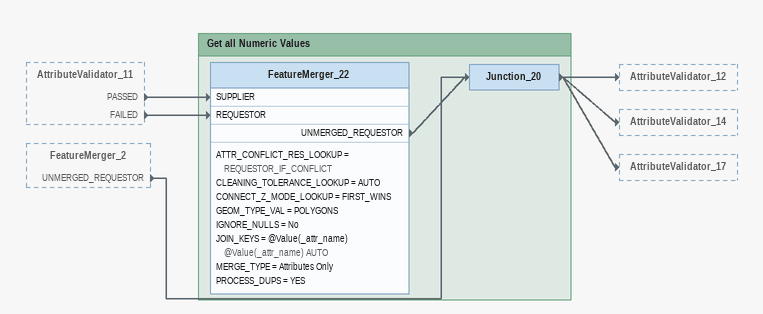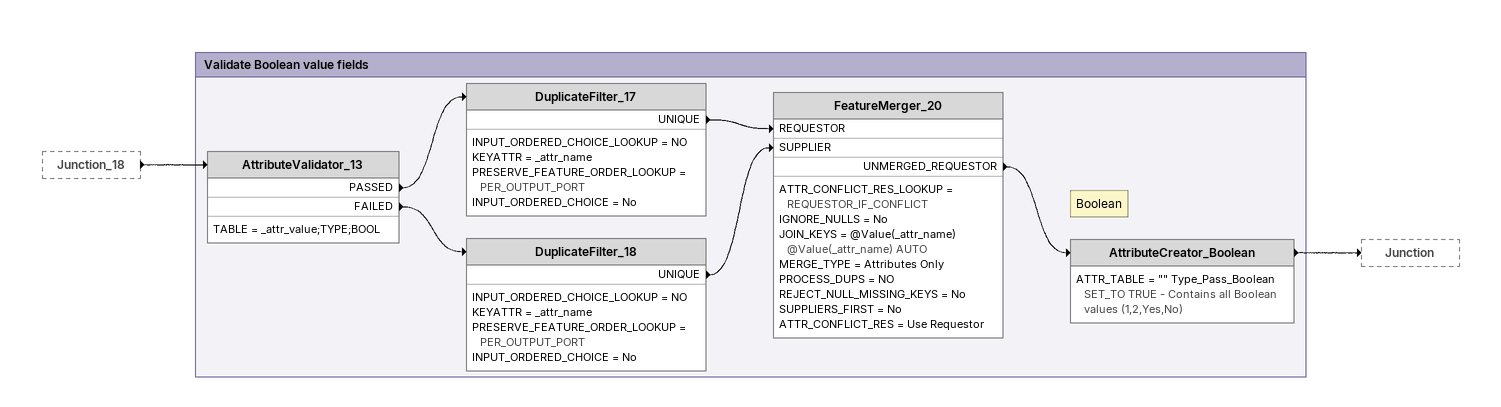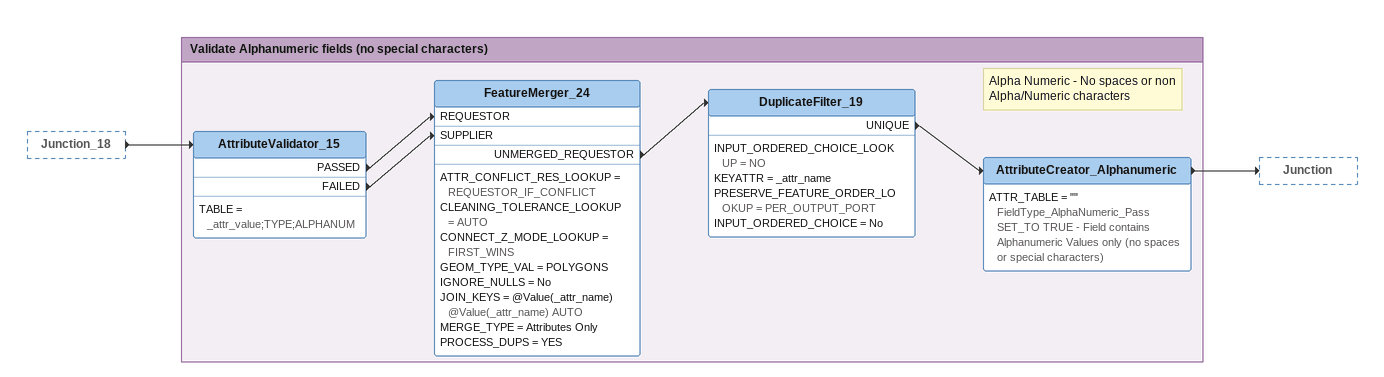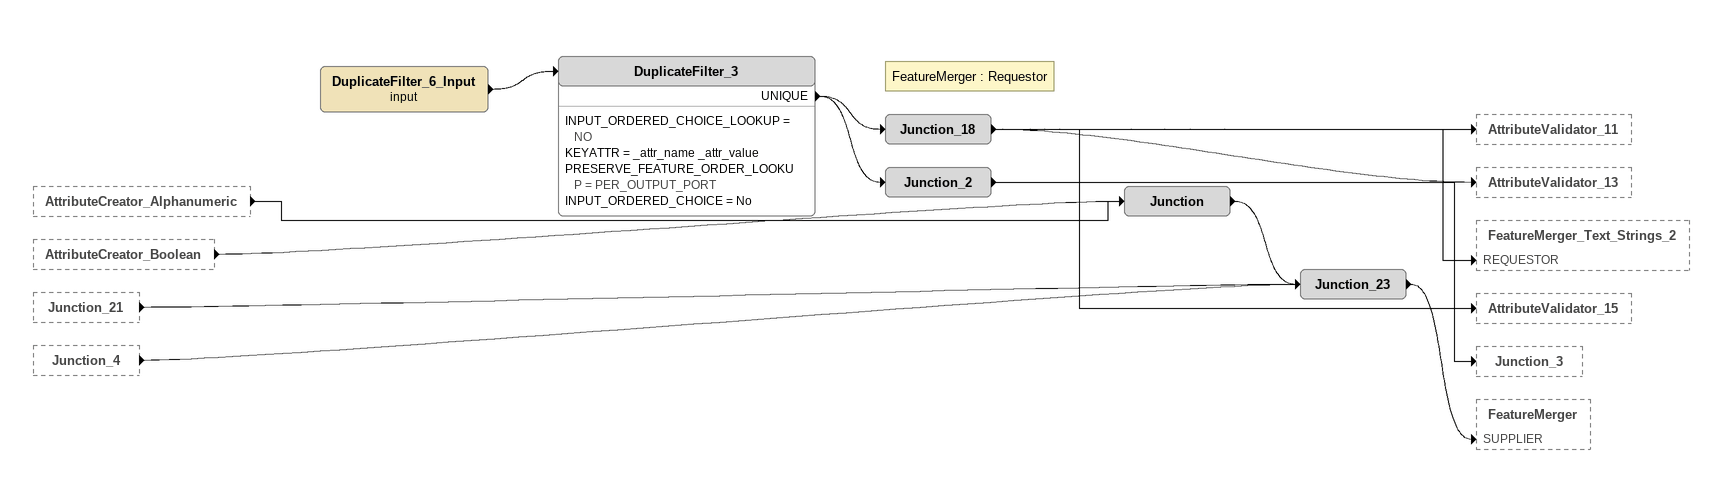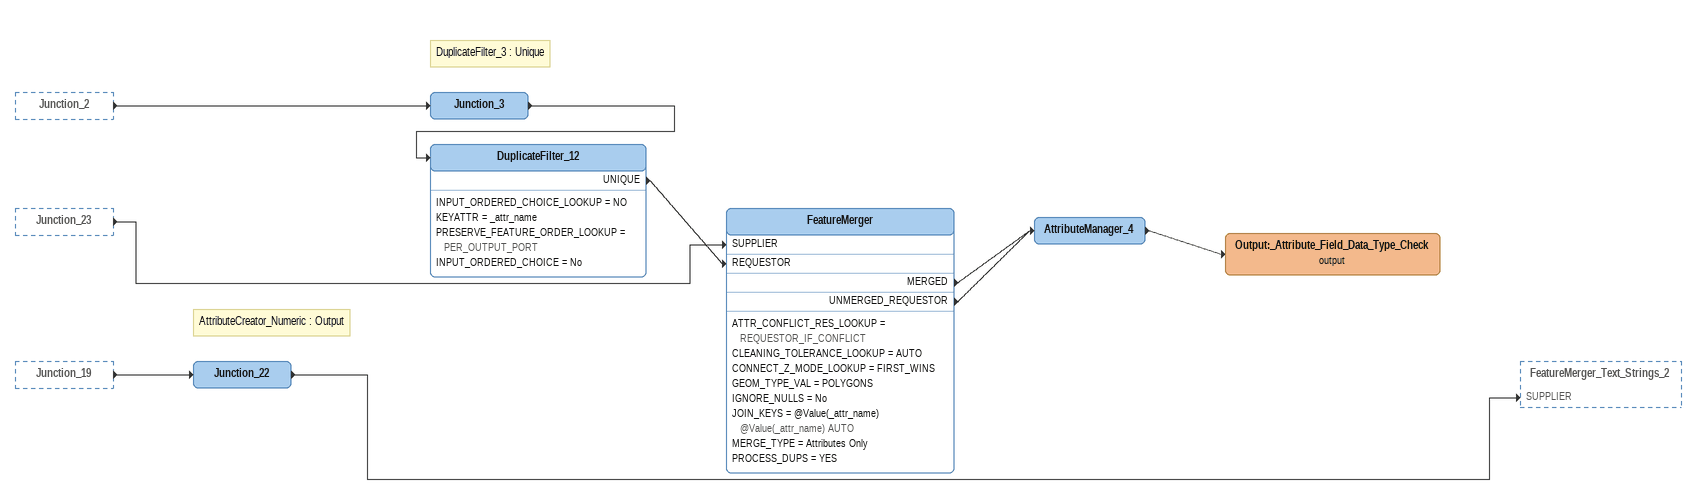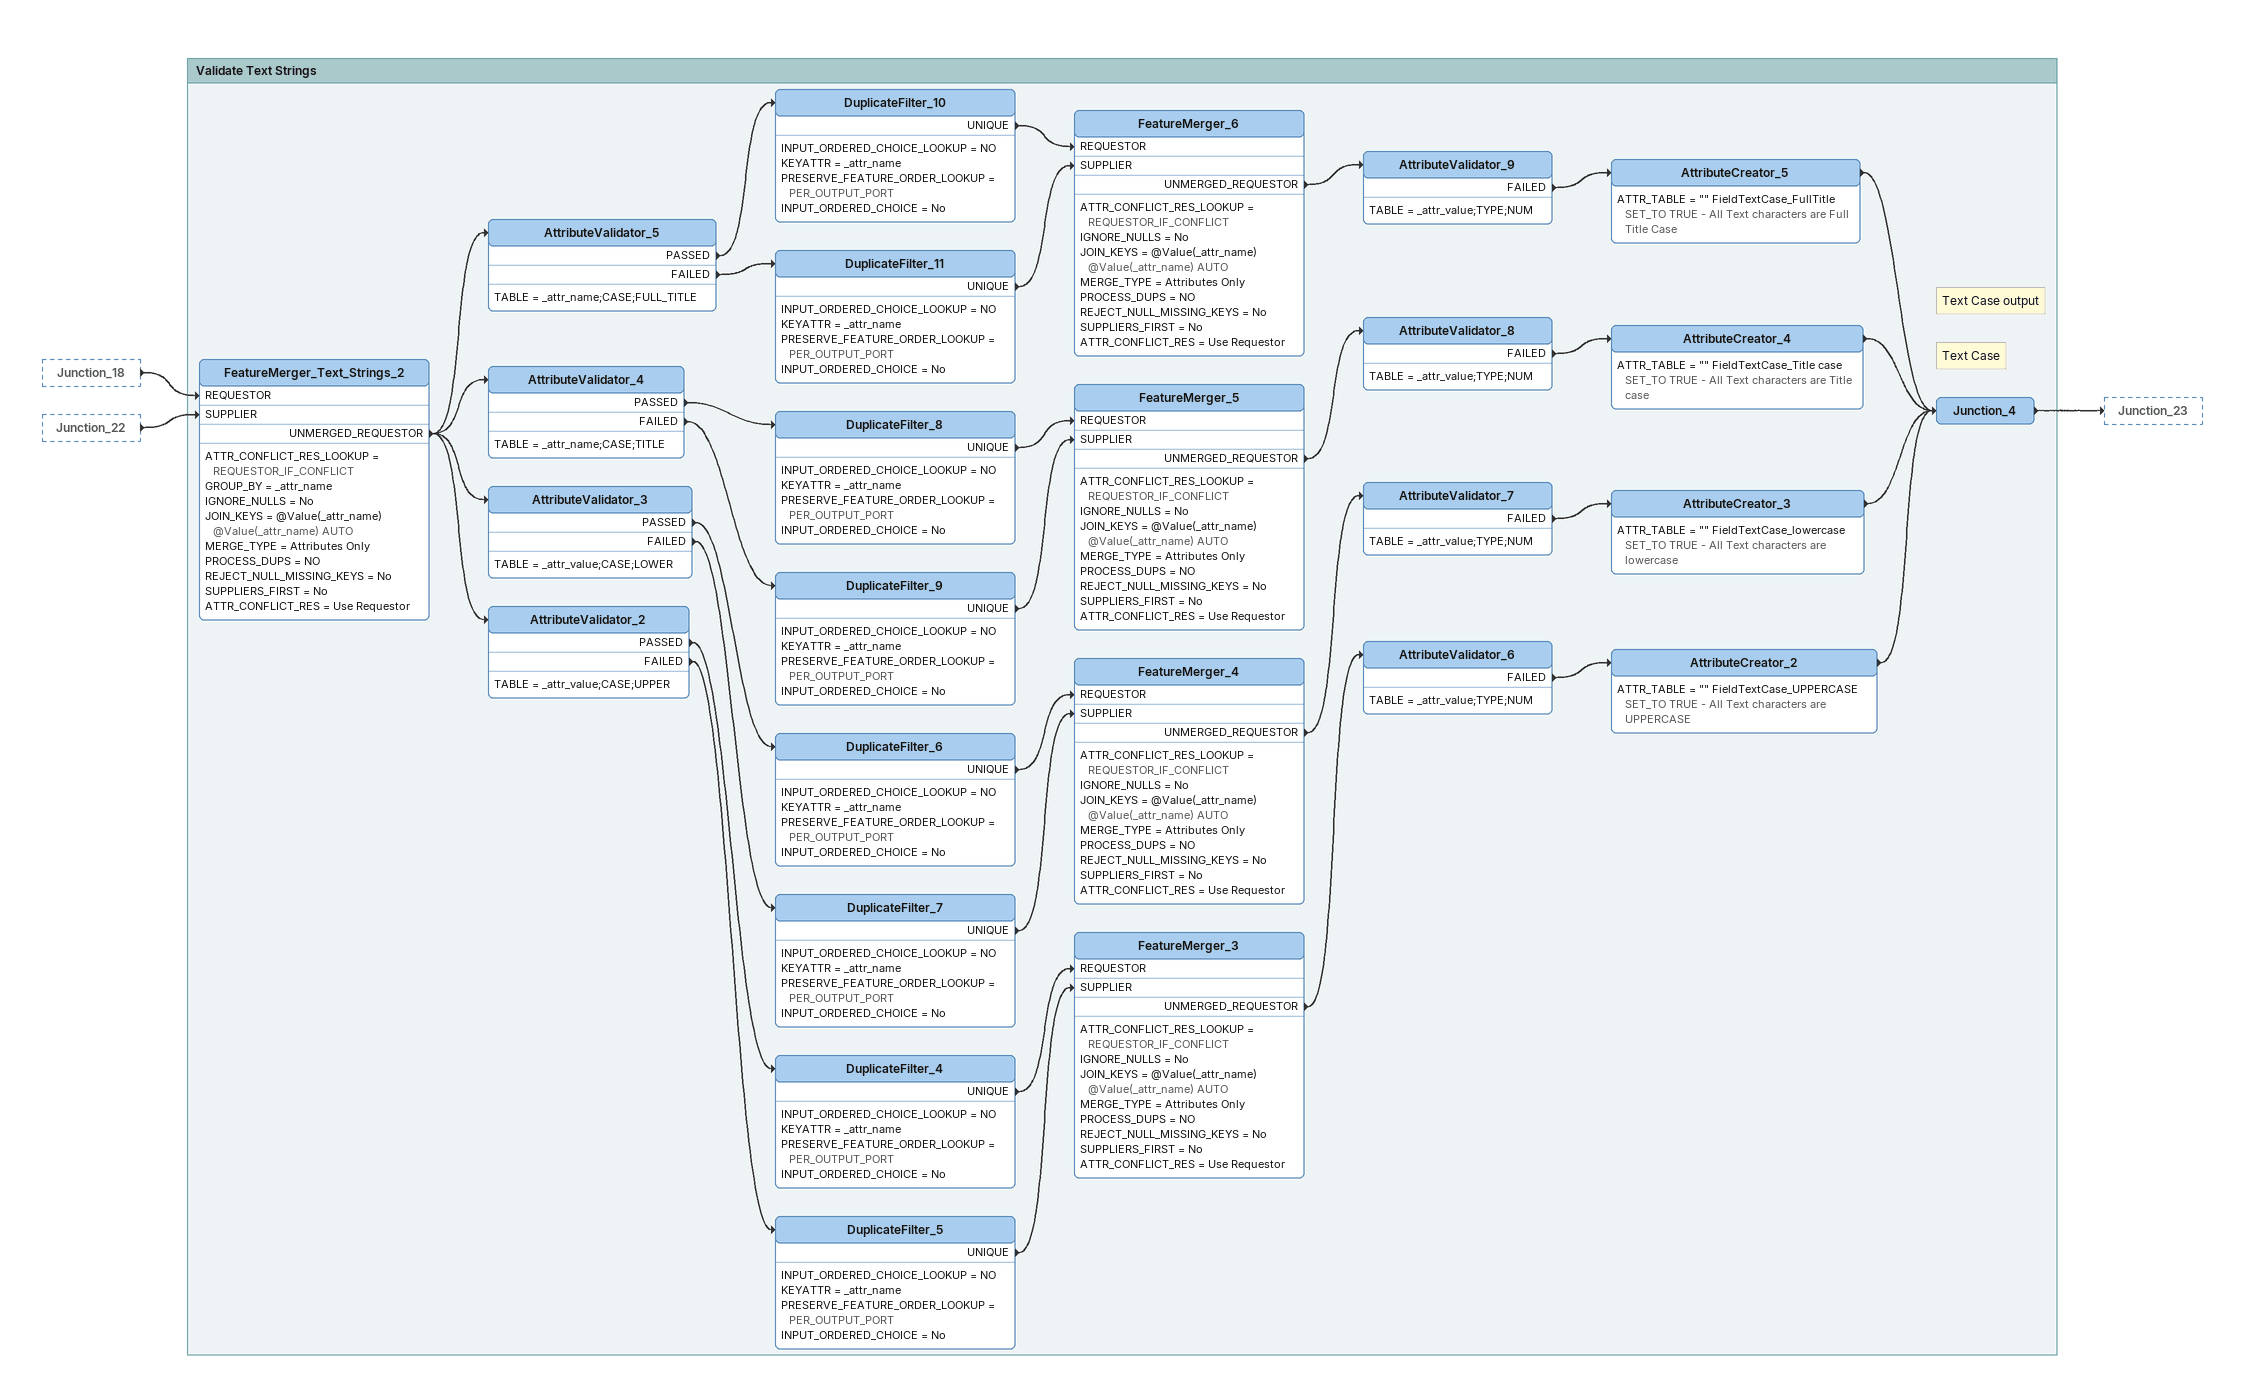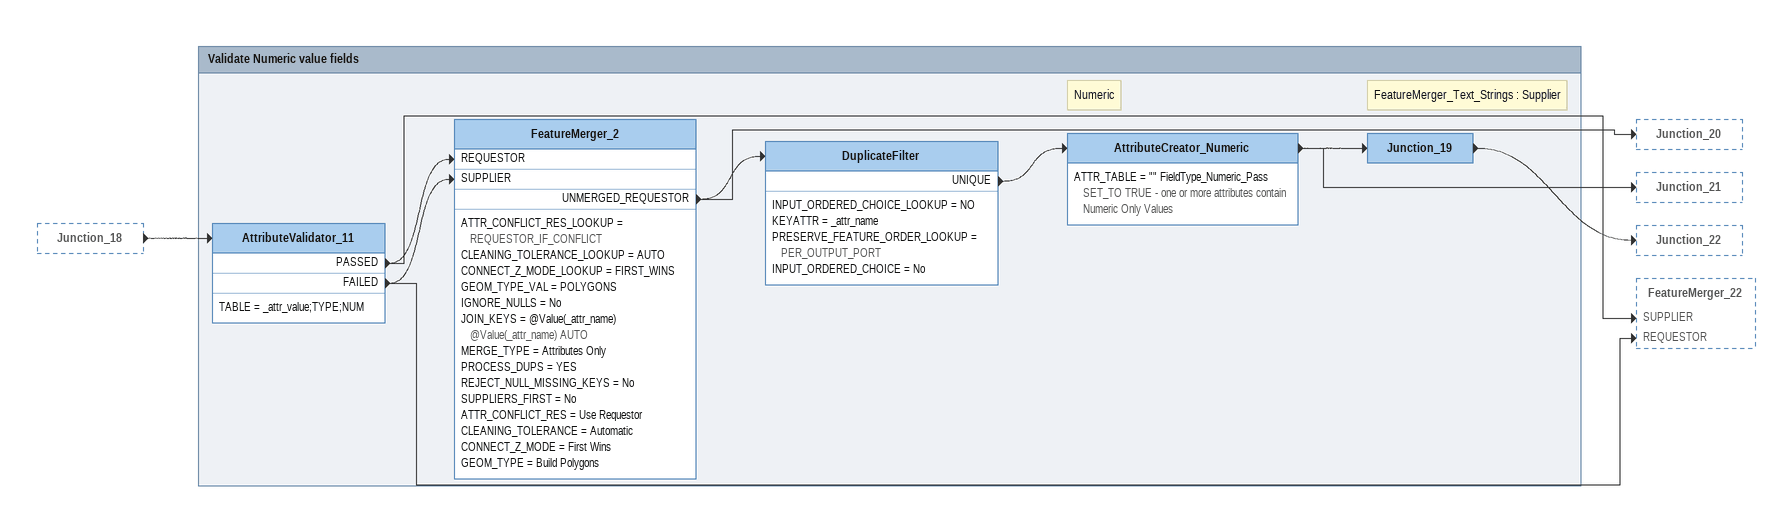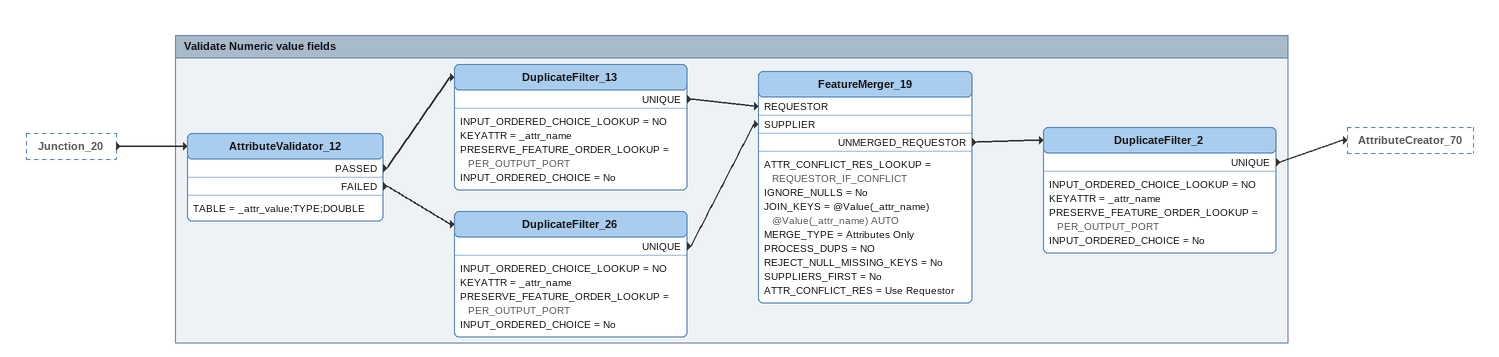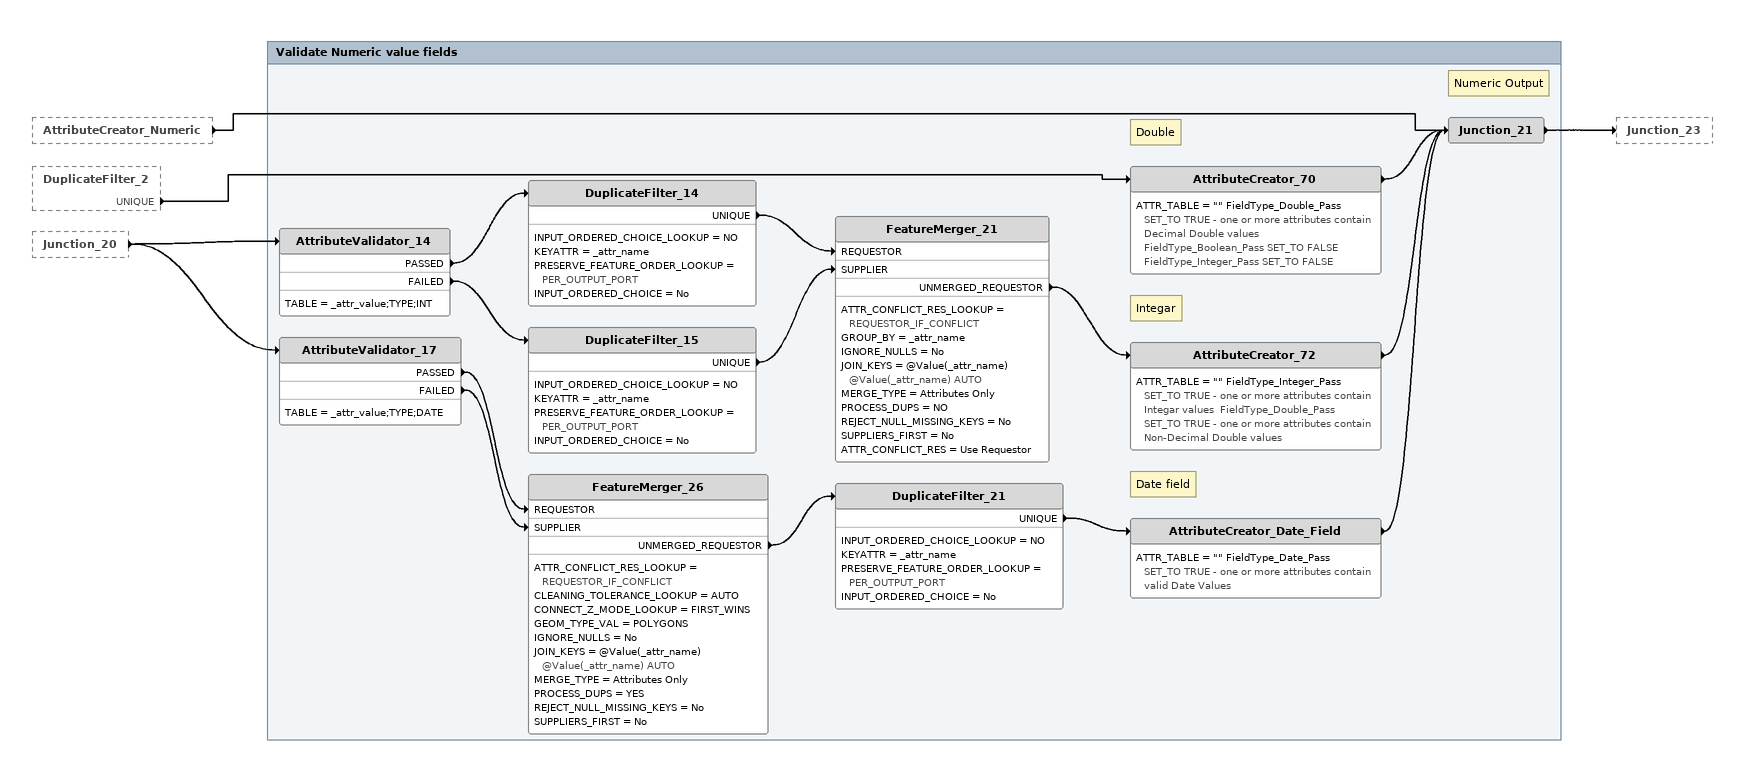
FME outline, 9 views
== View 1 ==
AttributeValidator_11 [outside]
    PASSED -> FeatureMerger_22 [SUPPLIER]
    FAILED -> FeatureMerger_22 [REQUESTOR]
FeatureMerger_2 [outside]
    UNMERGED_REQUESTOR -> Junction_20

Bookmark: Get all Numeric Values
FeatureMerger_22
    ATTR_CONFLICT_RES_LOOKUP = REQUESTOR_IF_CONFLICT
    CLEANING_TOLERANCE_LOOKUP = AUTO
    CONNECT_Z_MODE_LOOKUP = FIRST_WINS
    GEOM_TYPE_VAL = POLYGONS
    IGNORE_NULLS = No
    JOIN_KEYS = @Value(_attr_name) @Value(_attr_name) AUTO
    MERGE_TYPE = Attributes Only
    PROCESS_DUPS = YES
    UNMERGED_REQUESTOR -> Junction_20
Junction_20
    -> AttributeValidator_12
    -> AttributeValidator_14
    -> AttributeValidator_17

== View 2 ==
Junction_18 [outside]
    -> AttributeValidator_13

Bookmark: Validate Boolean value fields
AttributeValidator_13
    TABLE = _attr_value;TYPE;BOOL
    PASSED -> DuplicateFilter_17
    FAILED -> DuplicateFilter_18
DuplicateFilter_17
    INPUT_ORDERED_CHOICE_LOOKUP = NO
    KEYATTR = _attr_name
    PRESERVE_FEATURE_ORDER_LOOKUP = PER_OUTPUT_PORT
    INPUT_ORDERED_CHOICE = No
    UNIQUE -> FeatureMerger_20 [REQUESTOR]
DuplicateFilter_18
    INPUT_ORDERED_CHOICE_LOOKUP = NO
    KEYATTR = _attr_name
    PRESERVE_FEATURE_ORDER_LOOKUP = PER_OUTPUT_PORT
    INPUT_ORDERED_CHOICE = No
    UNIQUE -> FeatureMerger_20 [SUPPLIER]
FeatureMerger_20
    ATTR_CONFLICT_RES_LOOKUP = REQUESTOR_IF_CONFLICT
    IGNORE_NULLS = No
    JOIN_KEYS = @Value(_attr_name) @Value(_attr_name) AUTO
    MERGE_TYPE = Attributes Only
    PROCESS_DUPS = NO
    REJECT_NULL_MISSING_KEYS = No
    SUPPLIERS_FIRST = No
    ATTR_CONFLICT_RES = Use Requestor
    UNMERGED_REQUESTOR -> AttributeCreator_Boolean
Note: Boolean
AttributeCreator_Boolean
    ATTR_TABLE = "" Type_Pass_Boolean SET_TO TRUE - Contains all Boolean values (1,2,Yes,No)
    -> Junction

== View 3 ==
Junction_18 [outside]
    -> AttributeValidator_15

Bookmark: Validate Alphanumeric fields (no special characters)
AttributeValidator_15
    TABLE = _attr_value;TYPE;ALPHANUM
    PASSED -> FeatureMerger_24 [REQUESTOR]
    FAILED -> FeatureMerger_24 [SUPPLIER]
FeatureMerger_24
    ATTR_CONFLICT_RES_LOOKUP = REQUESTOR_IF_CONFLICT
    CLEANING_TOLERANCE_LOOKUP = AUTO
    CONNECT_Z_MODE_LOOKUP = FIRST_WINS
    GEOM_TYPE_VAL = POLYGONS
    IGNORE_NULLS = No
    JOIN_KEYS = @Value(_attr_name) @Value(_attr_name) AUTO
    MERGE_TYPE = Attributes Only
    PROCESS_DUPS = YES
    UNMERGED_REQUESTOR -> DuplicateFilter_19
DuplicateFilter_19
    INPUT_ORDERED_CHOICE_LOOKUP = NO
    KEYATTR = _attr_name
    PRESERVE_FEATURE_ORDER_LOOKUP = PER_OUTPUT_PORT
    INPUT_ORDERED_CHOICE = No
    UNIQUE -> AttributeCreator_Alphanumeric
Note: Alpha Numeric - No spaces or non Alpha/Numeric characters
AttributeCreator_Alphanumeric
    ATTR_TABLE = "" FieldType_AlphaNumeric_Pass SET_TO TRUE - Field contains Alphanumeric Values only (no spaces or special characters)
    -> Junction

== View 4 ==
AttributeCreator_Alphanumeric [outside]
    -> Junction
AttributeCreator_Boolean [outside]
    -> Junction
Junction_21 [outside]
    -> Junction_23
Junction_4 [outside]
    -> Junction_23
DuplicateFilter_6_Input (input)
    -> DuplicateFilter_3
DuplicateFilter_3
    INPUT_ORDERED_CHOICE_LOOKUP = NO
    KEYATTR = _attr_name _attr_value
    PRESERVE_FEATURE_ORDER_LOOKUP = PER_OUTPUT_PORT
    INPUT_ORDERED_CHOICE = No
    UNIQUE -> Junction_18
    UNIQUE -> Junction_2
Junction_18
    -> AttributeValidator_11
    -> AttributeValidator_13
    -> FeatureMerger_Text_Strings_2 [REQUESTOR]
    -> AttributeValidator_15
Junction
    -> Junction_23
Junction_23
    -> FeatureMerger [SUPPLIER]
Note: FeatureMerger : Requestor
Junction_2
    -> Junction_3

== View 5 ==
Junction_2 [outside]
    -> Junction_3
Junction_23 [outside]
    -> FeatureMerger [SUPPLIER]
Junction_19 [outside]
    -> Junction_22
Note: AttributeCreator_Numeric : Output
Junction_22
    -> FeatureMerger_Text_Strings_2 [SUPPLIER]
Note: DuplicateFilter_3 : Unique
Junction_3
    -> DuplicateFilter_12
DuplicateFilter_12
    INPUT_ORDERED_CHOICE_LOOKUP = NO
    KEYATTR = _attr_name
    PRESERVE_FEATURE_ORDER_LOOKUP = PER_OUTPUT_PORT
    INPUT_ORDERED_CHOICE = No
    UNIQUE -> FeatureMerger [REQUESTOR]
FeatureMerger
    ATTR_CONFLICT_RES_LOOKUP = REQUESTOR_IF_CONFLICT
    CLEANING_TOLERANCE_LOOKUP = AUTO
    CONNECT_Z_MODE_LOOKUP = FIRST_WINS
    GEOM_TYPE_VAL = POLYGONS
    IGNORE_NULLS = No
    JOIN_KEYS = @Value(_attr_name) @Value(_attr_name) AUTO
    MERGE_TYPE = Attributes Only
    PROCESS_DUPS = YES
    MERGED -> AttributeManager_4
    UNMERGED_REQUESTOR -> AttributeManager_4
AttributeManager_4
    -> Output:_Attribute_Field_Data_Type_Check (output)
Output:_Attribute_Field_Data_Type_Check (output)

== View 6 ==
Junction_18 [outside]
    -> FeatureMerger_Text_Strings_2 [REQUESTOR]
Junction_22 [outside]
    -> FeatureMerger_Text_Strings_2 [SUPPLIER]

Bookmark: Validate Text Strings
FeatureMerger_Text_Strings_2
    ATTR_CONFLICT_RES_LOOKUP = REQUESTOR_IF_CONFLICT
    GROUP_BY = _attr_name
    IGNORE_NULLS = No
    JOIN_KEYS = @Value(_attr_name) @Value(_attr_name) AUTO
    MERGE_TYPE = Attributes Only
    PROCESS_DUPS = NO
    REJECT_NULL_MISSING_KEYS = No
    SUPPLIERS_FIRST = No
    ATTR_CONFLICT_RES = Use Requestor
    UNMERGED_REQUESTOR -> AttributeValidator_2
    UNMERGED_REQUESTOR -> AttributeValidator_3
    UNMERGED_REQUESTOR -> AttributeValidator_4
    UNMERGED_REQUESTOR -> AttributeValidator_5
AttributeValidator_5
    TABLE = _attr_name;CASE;FULL_TITLE
    PASSED -> DuplicateFilter_10
    FAILED -> DuplicateFilter_11
DuplicateFilter_10
    INPUT_ORDERED_CHOICE_LOOKUP = NO
    KEYATTR = _attr_name
    PRESERVE_FEATURE_ORDER_LOOKUP = PER_OUTPUT_PORT
    INPUT_ORDERED_CHOICE = No
    UNIQUE -> FeatureMerger_6 [REQUESTOR]
DuplicateFilter_11
    INPUT_ORDERED_CHOICE_LOOKUP = NO
    KEYATTR = _attr_name
    PRESERVE_FEATURE_ORDER_LOOKUP = PER_OUTPUT_PORT
    INPUT_ORDERED_CHOICE = No
    UNIQUE -> FeatureMerger_6 [SUPPLIER]
FeatureMerger_6
    ATTR_CONFLICT_RES_LOOKUP = REQUESTOR_IF_CONFLICT
    IGNORE_NULLS = No
    JOIN_KEYS = @Value(_attr_name) @Value(_attr_name) AUTO
    MERGE_TYPE = Attributes Only
    PROCESS_DUPS = NO
    REJECT_NULL_MISSING_KEYS = No
    SUPPLIERS_FIRST = No
    ATTR_CONFLICT_RES = Use Requestor
    UNMERGED_REQUESTOR -> AttributeValidator_9
AttributeValidator_9
    TABLE = _attr_value;TYPE;NUM
    FAILED -> AttributeCreator_5
AttributeCreator_5
    ATTR_TABLE = "" FieldTextCase_FullTitle SET_TO TRUE - All Text characters are Full Title Case
    -> Junction_4
AttributeValidator_4
    TABLE = _attr_name;CASE;TITLE
    PASSED -> DuplicateFilter_8
    FAILED -> DuplicateFilter_9
DuplicateFilter_8
    INPUT_ORDERED_CHOICE_LOOKUP = NO
    KEYATTR = _attr_name
    PRESERVE_FEATURE_ORDER_LOOKUP = PER_OUTPUT_PORT
    INPUT_ORDERED_CHOICE = No
    UNIQUE -> FeatureMerger_5 [REQUESTOR]
DuplicateFilter_9
    INPUT_ORDERED_CHOICE_LOOKUP = NO
    KEYATTR = _attr_name
    PRESERVE_FEATURE_ORDER_LOOKUP = PER_OUTPUT_PORT
    INPUT_ORDERED_CHOICE = No
    UNIQUE -> FeatureMerger_5 [SUPPLIER]
FeatureMerger_5
    ATTR_CONFLICT_RES_LOOKUP = REQUESTOR_IF_CONFLICT
    IGNORE_NULLS = No
    JOIN_KEYS = @Value(_attr_name) @Value(_attr_name) AUTO
    MERGE_TYPE = Attributes Only
    PROCESS_DUPS = NO
    REJECT_NULL_MISSING_KEYS = No
    SUPPLIERS_FIRST = No
    ATTR_CONFLICT_RES = Use Requestor
    UNMERGED_REQUESTOR -> AttributeValidator_8
AttributeValidator_8
    TABLE = _attr_value;TYPE;NUM
    FAILED -> AttributeCreator_4
AttributeCreator_4
    ATTR_TABLE = "" FieldTextCase_Title case SET_TO TRUE - All Text characters are Title case
    -> Junction_4
AttributeValidator_3
    TABLE = _attr_value;CASE;LOWER
    PASSED -> DuplicateFilter_6
    FAILED -> DuplicateFilter_7
DuplicateFilter_6
    INPUT_ORDERED_CHOICE_LOOKUP = NO
    KEYATTR = _attr_name
    PRESERVE_FEATURE_ORDER_LOOKUP = PER_OUTPUT_PORT
    INPUT_ORDERED_CHOICE = No
    UNIQUE -> FeatureMerger_4 [REQUESTOR]
DuplicateFilter_7
    INPUT_ORDERED_CHOICE_LOOKUP = NO
    KEYATTR = _attr_name
    PRESERVE_FEATURE_ORDER_LOOKUP = PER_OUTPUT_PORT
    INPUT_ORDERED_CHOICE = No
    UNIQUE -> FeatureMerger_4 [SUPPLIER]
FeatureMerger_4
    ATTR_CONFLICT_RES_LOOKUP = REQUESTOR_IF_CONFLICT
    IGNORE_NULLS = No
    JOIN_KEYS = @Value(_attr_name) @Value(_attr_name) AUTO
    MERGE_TYPE = Attributes Only
    PROCESS_DUPS = NO
    REJECT_NULL_MISSING_KEYS = No
    SUPPLIERS_FIRST = No
    ATTR_CONFLICT_RES = Use Requestor
    UNMERGED_REQUESTOR -> AttributeValidator_7
AttributeValidator_7
    TABLE = _attr_value;TYPE;NUM
    FAILED -> AttributeCreator_3
AttributeCreator_3
    ATTR_TABLE = "" FieldTextCase_lowercase SET_TO TRUE - All Text characters are lowercase
    -> Junction_4
AttributeValidator_2
    TABLE = _attr_value;CASE;UPPER
    PASSED -> DuplicateFilter_4
    FAILED -> DuplicateFilter_5
DuplicateFilter_4
    INPUT_ORDERED_CHOICE_LOOKUP = NO
    KEYATTR = _attr_name
    PRESERVE_FEATURE_ORDER_LOOKUP = PER_OUTPUT_PORT
    INPUT_ORDERED_CHOICE = No
    UNIQUE -> FeatureMerger_3 [REQUESTOR]
DuplicateFilter_5
    INPUT_ORDERED_CHOICE_LOOKUP = NO
    KEYATTR = _attr_name
    PRESERVE_FEATURE_ORDER_LOOKUP = PER_OUTPUT_PORT
    INPUT_ORDERED_CHOICE = No
    UNIQUE -> FeatureMerger_3 [SUPPLIER]
FeatureMerger_3
    ATTR_CONFLICT_RES_LOOKUP = REQUESTOR_IF_CONFLICT
    IGNORE_NULLS = No
    JOIN_KEYS = @Value(_attr_name) @Value(_attr_name) AUTO
    MERGE_TYPE = Attributes Only
    PROCESS_DUPS = NO
    REJECT_NULL_MISSING_KEYS = No
    SUPPLIERS_FIRST = No
    ATTR_CONFLICT_RES = Use Requestor
    UNMERGED_REQUESTOR -> AttributeValidator_6
AttributeValidator_6
    TABLE = _attr_value;TYPE;NUM
    FAILED -> AttributeCreator_2
AttributeCreator_2
    ATTR_TABLE = "" FieldTextCase_UPPERCASE SET_TO TRUE - All Text characters are UPPERCASE
    -> Junction_4
Note: Text Case output
Note: Text Case
Junction_4
    -> Junction_23

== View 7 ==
Junction_18 [outside]
    -> AttributeValidator_11

Bookmark: Validate Numeric value fields
AttributeValidator_11
    TABLE = _attr_value;TYPE;NUM
    PASSED -> FeatureMerger_2 [REQUESTOR]
    PASSED -> FeatureMerger_22 [SUPPLIER]
    FAILED -> FeatureMerger_2 [SUPPLIER]
    FAILED -> FeatureMerger_22 [REQUESTOR]
FeatureMerger_2
    ATTR_CONFLICT_RES_LOOKUP = REQUESTOR_IF_CONFLICT
    CLEANING_TOLERANCE_LOOKUP = AUTO
    CONNECT_Z_MODE_LOOKUP = FIRST_WINS
    GEOM_TYPE_VAL = POLYGONS
    IGNORE_NULLS = No
    JOIN_KEYS = @Value(_attr_name) @Value(_attr_name) AUTO
    MERGE_TYPE = Attributes Only
    PROCESS_DUPS = YES
    REJECT_NULL_MISSING_KEYS = No
    SUPPLIERS_FIRST = No
    ATTR_CONFLICT_RES = Use Requestor
    CLEANING_TOLERANCE = Automatic
    CONNECT_Z_MODE = First Wins
    GEOM_TYPE = Build Polygons
    UNMERGED_REQUESTOR -> Junction_20
    UNMERGED_REQUESTOR -> DuplicateFilter
DuplicateFilter
    INPUT_ORDERED_CHOICE_LOOKUP = NO
    KEYATTR = _attr_name
    PRESERVE_FEATURE_ORDER_LOOKUP = PER_OUTPUT_PORT
    INPUT_ORDERED_CHOICE = No
    UNIQUE -> AttributeCreator_Numeric
Note: Numeric
AttributeCreator_Numeric
    ATTR_TABLE = "" FieldType_Numeric_Pass SET_TO TRUE - one or more attributes contain Numeric Only Values
    -> Junction_21
    -> Junction_19
Note: FeatureMerger_Text_Strings : Supplier
Junction_19
    -> Junction_22

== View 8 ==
Junction_20 [outside]
    -> AttributeValidator_12

Bookmark: Validate Numeric value fields
AttributeValidator_12
    TABLE = _attr_value;TYPE;DOUBLE
    PASSED -> DuplicateFilter_13
    FAILED -> DuplicateFilter_26
DuplicateFilter_13
    INPUT_ORDERED_CHOICE_LOOKUP = NO
    KEYATTR = _attr_name
    PRESERVE_FEATURE_ORDER_LOOKUP = PER_OUTPUT_PORT
    INPUT_ORDERED_CHOICE = No
    UNIQUE -> FeatureMerger_19 [REQUESTOR]
DuplicateFilter_26
    INPUT_ORDERED_CHOICE_LOOKUP = NO
    KEYATTR = _attr_name
    PRESERVE_FEATURE_ORDER_LOOKUP = PER_OUTPUT_PORT
    INPUT_ORDERED_CHOICE = No
    UNIQUE -> FeatureMerger_19 [SUPPLIER]
FeatureMerger_19
    ATTR_CONFLICT_RES_LOOKUP = REQUESTOR_IF_CONFLICT
    IGNORE_NULLS = No
    JOIN_KEYS = @Value(_attr_name) @Value(_attr_name) AUTO
    MERGE_TYPE = Attributes Only
    PROCESS_DUPS = NO
    REJECT_NULL_MISSING_KEYS = No
    SUPPLIERS_FIRST = No
    ATTR_CONFLICT_RES = Use Requestor
    UNMERGED_REQUESTOR -> DuplicateFilter_2
DuplicateFilter_2
    INPUT_ORDERED_CHOICE_LOOKUP = NO
    KEYATTR = _attr_name
    PRESERVE_FEATURE_ORDER_LOOKUP = PER_OUTPUT_PORT
    INPUT_ORDERED_CHOICE = No
    UNIQUE -> AttributeCreator_70

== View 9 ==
AttributeCreator_Numeric [outside]
    -> Junction_21
DuplicateFilter_2 [outside]
    UNIQUE -> AttributeCreator_70
Junction_20 [outside]
    -> AttributeValidator_14
    -> AttributeValidator_17

Bookmark: Validate Numeric value fields
Note: Double
AttributeCreator_70
    ATTR_TABLE = "" FieldType_Double_Pass SET_TO TRUE - one or more attributes contain Decimal Double values  FieldType_Boolean_Pass SET_TO FALSE  FieldType_Integer_Pass SET_TO FALSE
    -> Junction_21
AttributeValidator_14
    TABLE = _attr_value;TYPE;INT
    PASSED -> DuplicateFilter_14
    FAILED -> DuplicateFilter_15
DuplicateFilter_14
    INPUT_ORDERED_CHOICE_LOOKUP = NO
    KEYATTR = _attr_name
    PRESERVE_FEATURE_ORDER_LOOKUP = PER_OUTPUT_PORT
    INPUT_ORDERED_CHOICE = No
    UNIQUE -> FeatureMerger_21 [REQUESTOR]
DuplicateFilter_15
    INPUT_ORDERED_CHOICE_LOOKUP = NO
    KEYATTR = _attr_name
    PRESERVE_FEATURE_ORDER_LOOKUP = PER_OUTPUT_PORT
    INPUT_ORDERED_CHOICE = No
    UNIQUE -> FeatureMerger_21 [SUPPLIER]
FeatureMerger_21
    ATTR_CONFLICT_RES_LOOKUP = REQUESTOR_IF_CONFLICT
    GROUP_BY = _attr_name
    IGNORE_NULLS = No
    JOIN_KEYS = @Value(_attr_name) @Value(_attr_name) AUTO
    MERGE_TYPE = Attributes Only
    PROCESS_DUPS = NO
    REJECT_NULL_MISSING_KEYS = No
    SUPPLIERS_FIRST = No
    ATTR_CONFLICT_RES = Use Requestor
    UNMERGED_REQUESTOR -> AttributeCreator_72
Note: Integar
AttributeCreator_72
    ATTR_TABLE = "" FieldType_Integer_Pass SET_TO TRUE - one or more attributes contain Integar values  FieldType_Double_Pass SET_TO TRUE - one or more attributes contain Non-Decimal Double values
    -> Junction_21
AttributeValidator_17
    TABLE = _attr_value;TYPE;DATE
    PASSED -> FeatureMerger_26 [REQUESTOR]
    FAILED -> FeatureMerger_26 [SUPPLIER]
FeatureMerger_26
    ATTR_CONFLICT_RES_LOOKUP = REQUESTOR_IF_CONFLICT
    CLEANING_TOLERANCE_LOOKUP = AUTO
    CONNECT_Z_MODE_LOOKUP = FIRST_WINS
    GEOM_TYPE_VAL = POLYGONS
    IGNORE_NULLS = No
    JOIN_KEYS = @Value(_attr_name) @Value(_attr_name) AUTO
    MERGE_TYPE = Attributes Only
    PROCESS_DUPS = YES
    REJECT_NULL_MISSING_KEYS = No
    SUPPLIERS_FIRST = No
    UNMERGED_REQUESTOR -> DuplicateFilter_21
DuplicateFilter_21
    INPUT_ORDERED_CHOICE_LOOKUP = NO
    KEYATTR = _attr_name
    PRESERVE_FEATURE_ORDER_LOOKUP = PER_OUTPUT_PORT
    INPUT_ORDERED_CHOICE = No
    UNIQUE -> AttributeCreator_Date_Field
Note: Date field
AttributeCreator_Date_Field
    ATTR_TABLE = "" FieldType_Date_Pass SET_TO TRUE - one or more attributes contain valid Date Values
    -> Junction_21
Note: Numeric Output
Junction_21
    -> Junction_23
